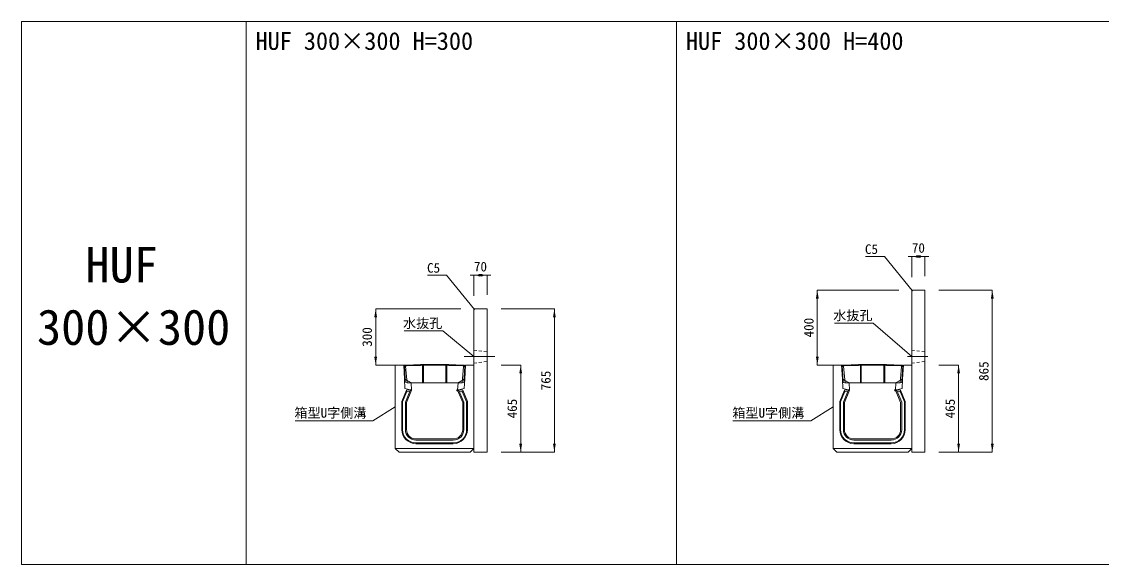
# Model space of a CAD drawing. Units: millimetres at full size. Extents: x 173025 to 194922, y 53822 to 64534.
# Drawn here: x 179922 to 185692, y 58179 to 61079 of the extents above; entities that cross this region are included whole.
import ezdxf
from ezdxf.enums import TextEntityAlignment as Align

# ---------------------------------------------------------------- set-up
doc = ezdxf.new("R2010")
doc.units = ezdxf.units.MM
doc.header["$LTSCALE"] = 20
doc.header["$PDMODE"] = 32
doc.header["$PDSIZE"] = 10
for name, pattern in [('DASHED', [7.5, 6, -1.5]), ('USER1', [28.575, 19.05, -3.175, 3.175, -3.175]), ('USER2', [1.35, 0.75, -0.6])]:
    doc.linetypes.add(name, pattern=pattern)
for name, color, linetype, lineweight in [('パネックス', 2, 'Continuous', 13), ('図枠', 5, 'Continuous', 13), ('寸法線', 7, 'Continuous', 13), ('引出線', 4, 'Continuous', 13), ('本体', 2, 'Continuous', 9), ('箱型U字側溝', 2, 'Continuous', 9)]:
    doc.layers.add(name, color=color, linetype=linetype, lineweight=lineweight)
doc.layers.add('文字', color=7, linetype='Continuous')
doc.styles.add('ＭＳ ゴシック', font='')
doc.styles.get('ＭＳ ゴシック').set_extended_font_data('MS Gothic')

# ---------------------------------------------------------------- blocks, each defined once
blk = doc.blocks.new('filled_arrow')
at = {"color": 0, "linetype": 'Continuous', "lineweight": -2}
blk.add_solid([(7.5, 1.25), (0, 0), (7.5, -1.25)], dxfattribs=at)

msp = doc.modelspace()

# ---------------------------------------------------------------- linework, layer by layer
at = {"layer": 'パネックス'}
for p, q in [((182338.93, 59538.91), (182343.93, 59543.91)), ((182338.93, 58778.91), (182338.93, 59538.91)), ((182343.93, 59543.91), (182408.93, 59543.91)), ((182408.93, 59543.91), (182408.93, 58778.91)), ((182338.93, 59243.91), (182338.93, 59288.91)), ((182338.93, 59243.91), (182318.93, 59243.91)), ((182338.93, 58778.91), (182338.93, 59243.91)), ((184678.93, 59243.91), (184658.93, 59243.91)), ((184678.93, 58778.91), (184678.93, 59243.91)), ((182408.93, 58778.91), (182338.93, 58778.91))]:
    msp.add_line(p, q, dxfattribs=at)
at = {"layer": 'パネックス', "linetype": 'USER2', "lineweight": 9}
for p, q in [((182338.93, 59323.91), (182408.93, 59313.91)), ((182338.93, 59253.91), (182408.93, 59263.91))]:
    msp.add_line(p, q, dxfattribs=at)
at = {"layer": '図枠'}
for p, q in [((179921.93, 61078.91), (179921.93, 58178.91)), ((179921.93, 61078.91), (194921.93, 61078.91)), ((181121.93, 61078.91), (181121.93, 58178.91)), ((183421.93, 61078.91), (183421.93, 58178.91)), ((179921.93, 58178.91), (194921.93, 58178.91))]:
    msp.add_line(p, q, dxfattribs=at)
at = {"layer": '寸法線'}
for p, q in [((184658.93, 59823.91), (184768.93, 59823.91)), ((184678.93, 59713.91), (184678.93, 59823.91)), ((184748.93, 59718.91), (184748.93, 59823.91)), ((182318.93, 59723.91), (182428.93, 59723.91)), ((182338.93, 59613.91), (182338.93, 59723.91)), ((182408.93, 59618.91), (182408.93, 59723.91)), ((184173.93, 59243.91), (184173.93, 59643.91)), ((184608.93, 59643.91), (184173.93, 59643.91)), ((184823.93, 59643.91), (185108.93, 59643.91)), ((185108.93, 58778.91), (185108.93, 59643.91)), ((181813.93, 59243.91), (181813.93, 59543.91)), ((182268.93, 59543.91), (181813.93, 59543.91)), ((182483.93, 59543.91), (182768.93, 59543.91)), ((182768.93, 58778.91), (182768.93, 59543.91)), ((182243.93, 59243.91), (181813.93, 59243.91)), ((182483.93, 59243.91), (182588.93, 59243.91)), ((182588.93, 59243.91), (182588.93, 58778.91)), ((184603.93, 59243.91), (184173.93, 59243.91)), ((184823.93, 59243.91), (184928.93, 59243.91)), ((184928.93, 59243.91), (184928.93, 58778.91)), ((182483.93, 58778.91), (182588.93, 58778.91)), ((182583.97, 58778.91), (182768.93, 58778.91)), ((184823.93, 58778.91), (185108.93, 58778.91)), ((184823.93, 58778.91), (184928.93, 58778.91))]:
    msp.add_line(p, q, dxfattribs=at)
at = {"layer": '寸法線', "linetype": 'USER1', "lineweight": 9}
for p, q in [((182287.07, 59288.91), (182450.78, 59288.91)), ((184765.23, 59288.91), (184655.99, 59288.91))]:
    msp.add_line(p, q, dxfattribs=at)
at = {"layer": '引出線'}
for points in [[(184681.43, 59641.41), (184532.44, 59823.91), (184431.62, 59823.91)], [(182341.43, 59541.41), (182192.44, 59723.91), (182091.62, 59723.91)], [(184678.93, 59288.91), (184471.96, 59467.36), (184265.19, 59467.36)], [(182338.93, 59288.91), (182173.32, 59426), (181966.56, 59426)], [(181918.93, 59019.91), (181798.72, 58945.63), (181383.22, 58945.63)], [(184258.93, 59019.91), (184138.72, 58945.63), (183723.22, 58945.63)]]:
    msp.add_lwpolyline(points, dxfattribs=at)
at = {"layer": '本体', "lineweight": 20}
for p, q in [((184678.93, 59638.91), (184683.93, 59643.91)), ((184678.93, 59638.91), (184678.93, 59243.91)), ((184683.93, 59643.91), (184748.93, 59643.91)), ((184748.93, 59643.91), (184748.93, 58778.91)), ((184678.93, 59243.91), (184678.93, 58778.91)), ((184678.93, 58778.91), (184748.93, 58778.91))]:
    msp.add_line(p, q, dxfattribs=at)
at = {"layer": '本体', "linetype": 'USER2'}
for p, q in [((184678.93, 59323.91), (184748.93, 59313.91)), ((184678.93, 59253.91), (184748.93, 59263.91))]:
    msp.add_line(p, q, dxfattribs=at)
at = {"layer": '箱型U字側溝'}
for p, q in [((181967.13, 59239.77), (181977.99, 59239.77)), ((182279.84, 59239.77), (182290.7, 59239.77)), ((184307.13, 59239.77), (184317.99, 59239.77)), ((184619.84, 59239.77), (184630.7, 59239.77)), ((181979.05, 59109.38), (181979.17, 59099.25)), ((181998.93, 59107.71), (182005.93, 59108.91)), ((182258.92, 59107.71), (182251.93, 59108.91)), ((182278.81, 59109.38), (182278.68, 59099.25)), ((184319.05, 59109.38), (184319.17, 59099.25)), ((184338.93, 59107.71), (184345.93, 59108.91)), ((184598.92, 59107.71), (184591.93, 59108.91)), ((184618.81, 59109.38), (184618.68, 59099.25)), ((181918.93, 58798.91), (182338.93, 58798.91)), ((182228.93, 58848.91), (182028.93, 58848.91)), ((182028.93, 58842.91), (182228.93, 58842.91)), ((182228.93, 58827.91), (182028.93, 58827.91)), ((182028.93, 58823.91), (182228.93, 58823.91)), ((184258.93, 58798.91), (184678.93, 58798.91)), ((184568.93, 58848.91), (184368.93, 58848.91)), ((184368.93, 58842.91), (184568.93, 58842.91)), ((184568.93, 58827.91), (184368.93, 58827.91)), ((184368.93, 58823.91), (184568.93, 58823.91))]:
    msp.add_line(p, q, dxfattribs=at)
at = {"layer": '箱型U字側溝', "lineweight": 13}
for p, q in [((181975.86, 59164.06), (181975.86, 59164.93)), ((184315.86, 59164.06), (184315.86, 59164.93)), ((182228.93, 58848.91), (182028.93, 58848.91)), ((184568.93, 58848.91), (184368.93, 58848.91))]:
    msp.add_line(p, q, dxfattribs=at)
at = {"layer": '箱型U字側溝', "lineweight": 18}
for p, q in [((181981.46, 59148.77), (182276.37, 59148.77)), ((184321.46, 59148.77), (184616.37, 59148.77))]:
    msp.add_line(p, q, dxfattribs=at)
at = {"layer": '箱型U字側溝', "lineweight": 13}
for points in [[(182003.93, 59148.91), (181967.93, 59168.91), (181963.93, 59243.91), (181921.93, 59243.91), (181918.93, 59240.91), (181918.93, 58798.91), (181938.93, 58778.91), (182318.93, 58778.91), (182338.93, 58798.91), (182338.93, 59240.91), (182335.93, 59243.91), (182293.93, 59243.91), (182289.93, 59168.91), (182253.93, 59148.91), (182251.93, 59108.91), (182278.93, 59043.91), (182278.93, 58898.91)], [(184343.93, 59148.91), (184307.93, 59168.91), (184303.93, 59243.91), (184261.93, 59243.91), (184258.93, 59240.91), (184258.93, 58798.91), (184278.93, 58778.91), (184658.93, 58778.91), (184678.93, 58798.91), (184678.93, 59240.91), (184675.93, 59243.91), (184633.93, 59243.91), (184629.93, 59168.91), (184593.93, 59148.91), (184591.93, 59108.91), (184618.93, 59043.91), (184618.93, 58898.91)], [(181978.93, 58898.91), (181978.93, 59043.91), (182005.93, 59108.91), (182003.93, 59148.91)], [(184318.93, 58898.91), (184318.93, 59043.91), (184345.93, 59108.91), (184343.93, 59148.91)]]:
    msp.add_lwpolyline(points, dxfattribs=at)
at = {"layer": '箱型U字側溝', "lineweight": 18}
for points in [[(181970.7, 59172.73), (181967.13, 59239.77), (181970.92, 59243.77)], [(181977.92, 59243.77), (181970.92, 59243.77), (181967.13, 59239.77), (181971.48, 59158.24)], [(182286.35, 59158.24), (182290.7, 59239.77), (182286.92, 59243.77), (182279.92, 59243.77)], [(182286.92, 59243.77), (182290.7, 59239.77), (182287.13, 59172.73)], [(184310.7, 59172.73), (184307.13, 59239.77), (184310.92, 59243.77)], [(184317.92, 59243.77), (184310.92, 59243.77), (184307.13, 59239.77), (184311.48, 59158.24)], [(184626.35, 59158.24), (184630.7, 59239.77), (184626.92, 59243.77), (184619.92, 59243.77)], [(184626.92, 59243.77), (184630.7, 59239.77), (184627.13, 59172.73)], [(182281.79, 59164.41), (182252.01, 59148.77), (182005.82, 59148.77), (181976.04, 59164.41)], [(184621.79, 59164.41), (184592.01, 59148.77), (184345.82, 59148.77), (184316.04, 59164.41)]]:
    msp.add_lwpolyline(points, dxfattribs=at)
at = {"layer": '箱型U字側溝', "color": 5}
for points in [[(181970.92, 59240.86), (181976.29, 59240.77), (181974.13, 59236.77), (181967.28, 59236.88)], [(182286.92, 59240.86), (182281.54, 59240.77), (182283.7, 59236.77), (182290.55, 59236.88)], [(184310.92, 59240.86), (184316.29, 59240.77), (184314.13, 59236.77), (184307.28, 59236.88)], [(184626.92, 59240.86), (184621.54, 59240.77), (184623.7, 59236.77), (184630.55, 59236.88)]]:
    msp.add_lwpolyline(points, close=True, dxfattribs=at)
at = {"layer": '箱型U字側溝', "color": 5, "linetype": 'DASHED'}
for points in [[(181981.98, 59148.77), (181974.13, 59236.77), (181977.92, 59243.77)], [(182275.85, 59148.77), (182283.7, 59236.77), (182279.92, 59243.77)], [(184321.98, 59148.77), (184314.13, 59236.77), (184317.92, 59243.77)], [(184615.85, 59148.77), (184623.7, 59236.77), (184619.92, 59243.77)]]:
    msp.add_lwpolyline(points, dxfattribs=at)
at = {"layer": '箱型U字側溝'}
for points in [[(182061.86, 59246.18), (182063.92, 59242.22), (182063.92, 59148.77)], [(182068.92, 59148.77), (182068.92, 59242.3), (182066.86, 59246.26)], [(182188.92, 59148.77), (182188.92, 59242.3), (182190.97, 59246.26)], [(182193.92, 59148.77), (182193.92, 59242.22), (182195.97, 59246.18)], [(184401.86, 59246.18), (184403.92, 59242.22), (184403.92, 59148.77)], [(184408.92, 59148.77), (184408.92, 59242.3), (184406.86, 59246.26)], [(184528.92, 59148.77), (184528.92, 59242.3), (184530.97, 59246.26)], [(184533.92, 59148.77), (184533.92, 59242.22), (184535.97, 59246.18)], [(181978.93, 58898.91), (181978.93, 59043.91), (182005.93, 59108.91), (182005.68, 59113.94), (181979.05, 59109.38), (181953.93, 59048.9), (181953.93, 58898.91)], [(181957.93, 58898.91), (181957.93, 59048.1), (181979.23, 59099.38), (181998.93, 59107.71), (181972.93, 59045.11), (181972.93, 58898.91)], [(182303.93, 58898.91), (182303.93, 59048.9), (182278.81, 59109.38), (182252.18, 59113.94), (182251.93, 59108.91), (182278.93, 59043.91), (182278.93, 58898.91)], [(182258.92, 59107.71), (182278.68, 59099.25), (182299.93, 59048.1), (182299.93, 58898.91)], [(182284.93, 58898.91), (182284.93, 59045.11), (182258.92, 59107.71)], [(184318.93, 58898.91), (184318.93, 59043.91), (184345.93, 59108.91), (184345.68, 59113.94), (184319.05, 59109.38), (184293.93, 59048.9), (184293.93, 58898.91)], [(184297.93, 58898.91), (184297.93, 59048.1), (184319.23, 59099.38), (184338.93, 59107.71), (184312.93, 59045.11), (184312.93, 58898.91)], [(184643.93, 58898.91), (184643.93, 59048.9), (184618.81, 59109.38), (184592.18, 59113.94), (184591.93, 59108.91), (184618.93, 59043.91), (184618.93, 58898.91)], [(184598.92, 59107.71), (184618.68, 59099.25), (184639.93, 59048.1), (184639.93, 58898.91)], [(184624.93, 58898.91), (184624.93, 59045.11), (184598.92, 59107.71)]]:
    msp.add_lwpolyline(points, dxfattribs=at)
at = {"layer": '箱型U字側溝', "linetype": 'DASHED', "lineweight": 13}
for points in [[(182005.93, 59108.91), (181970.59, 59118.91), (181967.93, 59168.91)], [(182251.93, 59108.91), (182287.26, 59118.91), (182289.93, 59168.91)], [(184345.93, 59108.91), (184310.59, 59118.91), (184307.93, 59168.91)], [(184591.93, 59108.91), (184627.26, 59118.91), (184629.93, 59168.91)]]:
    msp.add_lwpolyline(points, dxfattribs=at)
at = {"layer": '箱型U字側溝', "lineweight": 18}
for centre, radius, start, end in [((182128.92, 55445.1), 3801.67, 87.72365, 92.27635), ((184468.92, 55445.1), 3801.67, 87.72365, 92.27635), ((181980.69, 59173.26), 10, 183.05288, 242.29297), ((181981.46, 59158.77), 10, 183.05288, 270), ((182276.37, 59158.77), 10, 270, 356.94712), ((182277.14, 59173.26), 10, 297.70703, 356.94712), ((184320.69, 59173.26), 10, 183.05288, 242.29297), ((184321.46, 59158.77), 10, 183.05288, 270), ((184616.37, 59158.77), 10, 270, 356.94712), ((184617.14, 59173.26), 10, 297.70703, 356.94712)]:
    msp.add_arc(centre, radius, start, end, dxfattribs=at)
at = {"layer": '箱型U字側溝'}
for centre, radius, start, end in [((182128.92, 55445.1), 3797.67, 87.72245, 92.27755), ((184468.92, 55445.1), 3797.67, 87.72245, 92.27755), ((182028.93, 58898.91), 75, 180, 270), ((182028.93, 58898.91), 71, 180, 270), ((182028.93, 58898.91), 56, 180, 270), ((182028.93, 58898.91), 50, 180, 270), ((182228.93, 58898.91), 71, 270, 0), ((182228.93, 58898.91), 56, 270, 0), ((182228.93, 58898.91), 75, 270, 0), ((182228.93, 58898.91), 50, 270, 0), ((184368.93, 58898.91), 75, 180, 270), ((184368.93, 58898.91), 71, 180, 270), ((184368.93, 58898.91), 56, 180, 270), ((184368.93, 58898.91), 50, 180, 270), ((184568.93, 58898.91), 71, 270, 0), ((184568.93, 58898.91), 56, 270, 0), ((184568.93, 58898.91), 75, 270, 0), ((184568.93, 58898.91), 50, 270, 0)]:
    msp.add_arc(centre, radius, start, end, dxfattribs=at)
at = {"layer": '箱型U字側溝', "lineweight": 13}
for centre, start, end in [((182028.93, 58898.91), 180, 270), ((182228.93, 58898.91), 270, 0), ((184368.93, 58898.91), 180, 270), ((184568.93, 58898.91), 270, 0)]:
    msp.add_arc(centre, 50, start, end, dxfattribs=at)
at = {"layer": '箱型U字側溝'}
for p in [(182251.93, 59108.91), (184591.93, 59108.91)]:
    msp.add_point(p, dxfattribs=at)

# ---------------------------------------------------------------- block references
at = {"layer": '寸法線', "xscale": 6, "yscale": 6}
for p in [(184678.93, 59823.91), (182338.93, 59723.91)]:
    msp.add_blockref('filled_arrow', p, dxfattribs=at)
for p, rotation in [((184748.93, 59823.91), 180), ((182408.93, 59723.91), 180), ((184173.93, 59643.91), 270), ((185108.93, 59643.91), 270), ((181813.93, 59543.91), 270), ((182768.93, 59543.91), 270), ((181813.93, 59243.91), 90), ((184173.93, 59243.91), 90), ((182588.93, 59243.91), 270), ((184928.93, 59243.91), 270), ((182588.93, 58778.91), 90), ((182768.93, 58778.91), 90), ((184928.93, 58778.91), 90), ((185108.93, 58778.91), 90)]:
    msp.add_blockref('filled_arrow', p, dxfattribs=dict(at, rotation=rotation))
at = {"layer": '引出線', "xscale": 0.2, "yscale": 0.2}
for p, rotation in [((184681.43, 59641.41), 129.2), ((182341.43, 59541.41), 129.2), ((182338.93, 59288.91), 140.4), ((184678.93, 59288.91), 139.2), ((181918.93, 59019.91), 211.7), ((184258.93, 59019.91), 211.7)]:
    msp.add_blockref('filled_arrow', p, dxfattribs=dict(at, rotation=rotation))

# ---------------------------------------------------------------- texts
at = {"layer": '寸法線', "style": 'ＭＳ ゴシック'}
for p in [(184713.93, 59869.66), (182373.93, 59769.66)]:
    msp.add_text('70', height=51.27, dxfattribs=at).set_placement(p, align=Align.MIDDLE_CENTER)
for s, p in [('400', (184128.18, 59443.91)), ('300', (181768.18, 59393.91)), ('865', (185063.18, 59211.41)), ('765', (182723.18, 59161.41)), ('465', (182543.18, 59011.41)), ('465', (184883.18, 59011.41))]:
    msp.add_text(s, height=51.27, rotation=90, dxfattribs=at).set_placement(p, align=Align.MIDDLE_CENTER)
at = {"layer": '引出線', "style": 'ＭＳ ゴシック'}
for s, p in [('C5', (184463.28, 59888.71)), ('C5', (182123.28, 59788.71)), ('箱型U字側溝', (181572.22, 59014)), ('箱型U字側溝', (183912.22, 59014))]:
    msp.add_text(s, height=51.27, dxfattribs=at).set_placement(p, align=Align.TOP_CENTER)
for p in [(182169.95, 59493.54), (184468.59, 59534.9)]:
    msp.add_text('水抜孔', height=51.27, dxfattribs=at).set_placement(p, align=Align.TOP_RIGHT)
at = {"layer": '文字', "style": 'ＭＳ ゴシック'}
for s, p in [('HUF 300×300 H=300', (181171.93, 60899.41)), ('HUF 300×300 H=400', (183471.93, 60899.41))]:
    msp.add_text(s, height=94.94, dxfattribs=at).set_placement(p, align=Align.BOTTOM_LEFT)
for s, p in [('HUF ', (180262.93, 59875.08)), ('300×300', (180003.93, 59541.75))]:
    msp.add_text(s, height=189.9, dxfattribs=at).set_placement(p, align=Align.TOP_LEFT)

doc.saveas('drawing.dxf')
